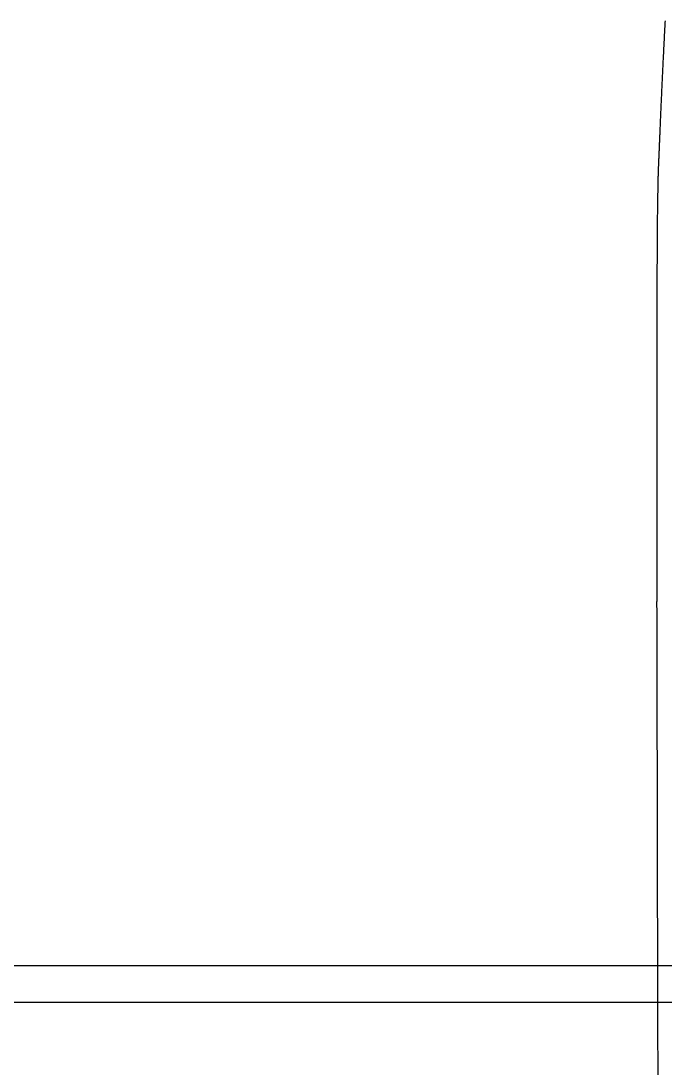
# Model space of a CAD drawing. Header units: inches. Extents: x 15 to 148, y 10 to 111.
# Drawn here: x 139.191 to 140.571, y 102.608 to 104.85 of the extents above; entities that cross this region are included whole.
import ezdxf

# ---------------------------------------------------------------- set-up
doc = ezdxf.new("R2010")
doc.units = ezdxf.units.IN
doc.header["$MEASUREMENT"] = 0
doc.layers.add('BLK_12AWG', color=7, linetype='Continuous')

# ---------------------------------------------------------------- blocks, each defined once
blk = doc.blocks.new('Varia')
blk.add_line((161.2313, 104.2018), (161.2304, 104.2558))
at = {"color": 7, "linetype": 'Continuous'}
for points, knots in [([(161.2651, 106.7412), (161.2647, 106.7327), (161.2637, 106.7158), (161.2624, 106.6902), (161.261, 106.6647), (161.2597, 106.6392), (161.2585, 106.6139), (161.2572, 106.5888), (161.256, 106.5639), (161.2548, 106.5392), (161.2536, 106.5148), (161.2525, 106.4906), (161.2514, 106.4668), (161.2503, 106.4433), (161.2493, 106.4202), (161.2482, 106.3975), (161.2473, 106.3752), (161.2463, 106.3533), (161.2454, 106.3318), (161.2444, 106.3108), (161.2436, 106.2903), (161.2427, 106.2703), (161.2419, 106.2508), (161.2411, 106.2318), (161.2403, 106.2134), (161.2396, 106.1955), (161.2389, 106.1781), (161.2382, 106.1614), (161.2375, 106.1452), (161.2369, 106.1296), (161.2364, 106.1193), (161.2362, 106.1143)], [0, 0, 0, 0, 0.047574, 0.094211, 0.13991, 0.184673, 0.228501, 0.271394, 0.313352, 0.354376, 0.394465, 0.433621, 0.471842, 0.509129, 0.545483, 0.580902, 0.615386, 0.648936, 0.681552, 0.713233, 0.743979, 0.77379, 0.802666, 0.830606, 0.857612, 0.883682, 0.908816, 0.933016, 0.956279, 0.978607, 1, 1, 1, 1]), ([(161.2362, 106.1143), (161.2362, 106.1122), (161.236, 106.1077), (161.2357, 106.1004), (161.2355, 106.0921), (161.2352, 106.083), (161.2349, 106.0729), (161.2346, 106.0617), (161.2343, 106.0495), (161.2338, 106.0253), (161.233, 105.9859), (161.2323, 105.9354), (161.2316, 105.872), (161.2312, 105.8152), (161.2309, 105.7595), (161.2307, 105.7276), (161.2306, 105.6979), (161.2306, 105.6706), (161.2305, 105.6532), (161.2305, 105.645)], [0, 0, 0, 0, 0.026582, 0.054502, 0.083761, 0.11436, 0.146301, 0.179584, 0.214209, 0.250174, 0.375164, 0.500065, 0.572731, 0.749847, 0.808703, 0.863146, 0.913174, 0.958791, 1, 1, 1, 1]), ([(161.2398, 100.8992), (161.2396, 100.9442), (161.2393, 101.0336), (161.2388, 101.1668), (161.2383, 101.2982), (161.2378, 101.4277), (161.2374, 101.5554), (161.237, 101.6813), (161.2362, 101.9091), (161.2352, 102.2346), (161.234, 102.6542), (161.2331, 103.0603), (161.2325, 103.3775), (161.2321, 103.6094), (161.2318, 103.7594), (161.2316, 103.9081), (161.2315, 104.0554), (161.2314, 104.1531), (161.2313, 104.2018)], [0, 0, 0, 0, 0.041372, 0.082141, 0.122308, 0.161873, 0.200839, 0.239205, 0.276972, 0.409013, 0.535936, 0.658276, 0.77694, 0.822429, 0.867476, 0.912083, 0.956257, 1, 1, 1, 1])]:
    blk.add_open_spline(points, degree=3, knots=knots, dxfattribs=at)
for points in [[(161.2305, 105.645), (161.2303, 105.5138), (161.2302, 105.3826), (161.2302, 105.2513)], [(161.2302, 105.2513), (161.23, 104.9195), (161.2301, 104.5874), (161.2304, 104.2558)]]:
    blk.add_open_spline(points, degree=3, dxfattribs=at)

msp = doc.modelspace()

# ---------------------------------------------------------------- linework, layer by layer
at = {"layer": 'BLK_12AWG'}
for p, q in [((132.2903, 102.8275), (141.1966, 102.8275)), ((132.2118, 102.749), (141.1742, 102.749))]:
    msp.add_line(p, q, dxfattribs=at)

# ---------------------------------------------------------------- block references
at = {"layer": 'BLK_12AWG', "xscale": 0.5, "yscale": 0.5, "zscale": 0.5}
msp.add_blockref('Varia', (59.9381, 51.4795), dxfattribs=at)

doc.saveas('drawing.dxf')
